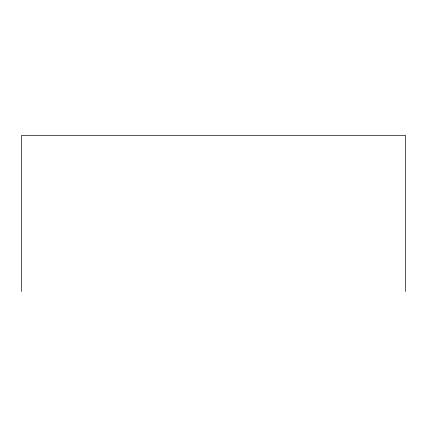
<?xml version="1.0" encoding="UTF-8"?>
<svg xmlns="http://www.w3.org/2000/svg" width="427" height="427" viewBox="0 0 427 427"><rect width="100%" height="100%" fill="white"/><g stroke="black" fill="none" stroke-linecap="round" stroke-linejoin="round"><path stroke-width="0.64" d="M405.65 291.422L405.65 135.578L21.35 135.578L21.35 291.422"/></g></svg>
